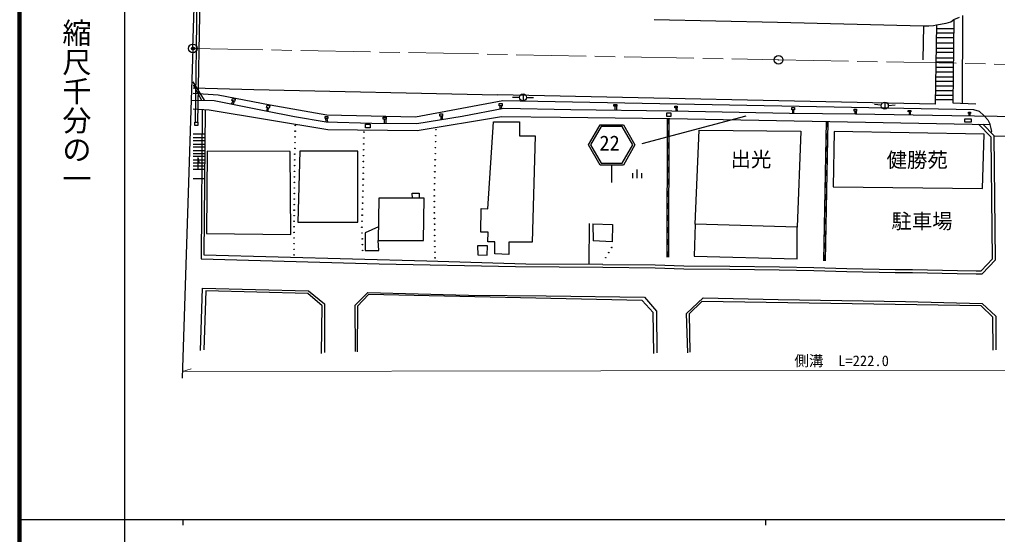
# Model space of a CAD drawing. Units: millimetres, scale not verified. Extents: x 40000 to 680000, y 20000 to 380000.
# Drawn here: x 40000 to 207790, y 202409 to 290793 of the extents above; entities that cross this region are included whole.
import ezdxf
from ezdxf.enums import TextEntityAlignment as Align

# ---------------------------------------------------------------- set-up
doc = ezdxf.new("R2010")
doc.units = ezdxf.units.MM
doc.header["$LTSCALE"] = 1000
doc.header["$PDMODE"] = 32
doc.header["$PDSIZE"] = 500
doc.linetypes.add('CHAIN', pattern=[18.5, 12, -1.5, 3.5, -1.5])
for name, color, linetype, lineweight in [('M-BGD', 7, 'Continuous', 25), ('M-BMK', 2, 'CHAIN', 13), ('M-BMK-OTRS', 5, 'Continuous', 25), ('M-BMK-SRVR', 3, 'Continuous', 25), ('M-STR-HTXT', 7, 'Continuous', 13), ('M-STR-STRC', 7, 'Continuous', 25), ('M-TTL', 2, 'Continuous', 140), ('M-TTL-BAND', 7, 'Continuous', 25)]:
    doc.layers.add(name, color=color, linetype=linetype, lineweight=lineweight)
doc.layers.add('M-OTRS', color=6, linetype='Continuous')
doc.styles.add('@ＭＳ ゴシック', font='')
doc.styles.add('ＭＳ ゴシック', font='')
doc.styles.get('@ＭＳ ゴシック').set_extended_font_data('@MS Gothic')
doc.styles.get('ＭＳ ゴシック').set_extended_font_data('MS Gothic')

msp = doc.modelspace()

# ---------------------------------------------------------------- hatches: boundary and pattern name
at = {"layer": 'M-BGD'}
for points in [[(151183, 272801), (151186, 273838), (151486, 273837), (151483, 272800)], [(178441, 272282), (178460, 273323), (178760, 273317), (178741, 272276)], [(151178, 270728), (151181, 271764), (151481, 271764), (151478, 270727)], [(178402, 270199), (178421, 271240), (178721, 271235), (178701, 270194)], [(151174, 268655), (151176, 269691), (151476, 269691), (151474, 268654)], [(178362, 268117), (178382, 269158), (178682, 269152), (178662, 268111)], [(151169, 266581), (151171, 267618), (151471, 267617), (151469, 266581)], [(178323, 266034), (178343, 267075), (178643, 267070), (178623, 266029)], [(151164, 264508), (151166, 265545), (151466, 265544), (151464, 264507)], [(151159, 262435), (151161, 263471), (151461, 263471), (151459, 262434)], [(178284, 263952), (178303, 264993), (178603, 264987), (178584, 263946)], [(178244, 261869), (178264, 262911), (178564, 262905), (178544, 261864)], [(151154, 260362), (151156, 261398), (151456, 261397), (151454, 260361)], [(178205, 259787), (178225, 260828), (178525, 260822), (178505, 259781)], [(151149, 258288), (151151, 259325), (151451, 259324), (151449, 258288)], [(178166, 257704), (178185, 258746), (178485, 258740), (178466, 257699)], [(151144, 256215), (151146, 257252), (151446, 257251), (151444, 256214)], [(151139, 254142), (151141, 255178), (151441, 255178), (151439, 254141)], [(178126, 255622), (178146, 256663), (178446, 256657), (178426, 255616)], [(178087, 253539), (178107, 254581), (178407, 254575), (178387, 253534)], [(151134, 252069), (151136, 253105), (151436, 253104), (151434, 252068)], [(178048, 251457), (178068, 252498), (178368, 252492), (178348, 251451)], [(151129, 249995), (151131, 251032), (151431, 251031), (151429, 249995)], [(178009, 249374), (178028, 250416), (178328, 250410), (178309, 249369)]]:
    msp.add_hatch(color=256, dxfattribs=at).paths.add_polyline_path(points)

# ---------------------------------------------------------------- linework, layer by layer
for p, q in [((70182, 273189), (70491, 294914)), ((70591, 273189), (71000, 294995)), ((148913, 290815), (170059, 290361)), ((170059, 290361), (195127, 289715)), ((199001, 290170), (199801, 290425)), ((199801, 290425), (200335, 290786)), ((200335, 290786), (200153, 276473)), ((200335, 290786), (201292, 291188)), ((201788, 291504), (201741, 276417)), ((195127, 289715), (194982, 283899)), ((195127, 289715), (196036, 289715)), ((196036, 289715), (196799, 289752)), ((196799, 289752), (197344, 289861)), ((197344, 289861), (197117, 276281)), ((197334, 289252), (200315, 289252)), ((197344, 289861), (199001, 290170)), ((197309, 287725), (200296, 287725)), ((197321, 288489), (200388, 288489)), ((197278, 285871), (200272, 285871)), ((197293, 286816), (200284, 286816)), ((197250, 284235), (200252, 284235)), ((197266, 285181), (200264, 285181)), ((197223, 282600), (200243, 282600)), ((197238, 283508), (200242, 283508)), ((197183, 280234), (200201, 280234)), ((197195, 280961), (200210, 280961)), ((197210, 281834), (200221, 281834)), ((69759, 280082), (71673, 276930)), ((69761, 279559), (71239, 276938)), ((69763, 279058), (80178, 278774)), ((80178, 278774), (122019, 277868)), ((197156, 278635), (200180, 278635)), ((197169, 279398), (200190, 279398)), ((69451, 276971), (73411, 276898)), ((73411, 276898), (82245, 275116)), ((76445, 276883), (76538, 277253)), ((76911, 276767), (76445, 276883)), ((76538, 277253), (77003, 277136)), ((77003, 277136), (76911, 276767)), ((197117, 276281), (122019, 277868)), ((125784, 277434), (124584, 277434)), ((126384, 278034), (126384, 276834)), ((126984, 277434), (128184, 277434)), ((197130, 277071), (200161, 277071)), ((197143, 277835), (200170, 277835)), ((69775, 275441), (72548, 275305)), ((71338, 275364), (71154, 249739)), ((71857, 275339), (71619, 250400)), ((72548, 275305), (92905, 271897)), ((76582, 276849), (76386, 276298)), ((76835, 276786), (76627, 276249)), ((82378, 275691), (82492, 276120)), ((82814, 275575), (82378, 275691)), ((82501, 275658), (82381, 275090)), ((82492, 276120), (82928, 276004)), ((82678, 275611), (82576, 275053)), ((82928, 276004), (82814, 275575)), ((115931, 274232), (123103, 275570)), ((122282, 275979), (122282, 276379)), ((122282, 276379), (122791, 276379)), ((122791, 275979), (122282, 275979)), ((122416, 275979), (122402, 275439)), ((122714, 275979), (122625, 275481)), ((122791, 276379), (122791, 275979)), ((123103, 275570), (134576, 275342)), ((134576, 275342), (151913, 275111)), ((141995, 275906), (141995, 276197)), ((141995, 276197), (142467, 276197)), ((142467, 275906), (141995, 275906)), ((142156, 275906), (142157, 275241)), ((142418, 275906), (142419, 275238)), ((142467, 276197), (142467, 275906)), ((152464, 275616), (152464, 275906)), ((152464, 275906), (152864, 275906)), ((152864, 275616), (152464, 275616)), ((152586, 275616), (152583, 275099)), ((152796, 275616), (152818, 275094)), ((152864, 275906), (152864, 275616)), ((172503, 275269), (172503, 275678)), ((172503, 275678), (172958, 275678)), ((172958, 275269), (172503, 275269)), ((172598, 275269), (172597, 274727)), ((172821, 275269), (172802, 274725)), ((172958, 275678), (172958, 275269)), ((183224, 275051), (183224, 275415)), ((183224, 275415), (183633, 275415)), ((183633, 275415), (183633, 275051)), ((187866, 276080), (186675, 276229)), ((188461, 276606), (188461, 275406)), ((189059, 276055), (190255, 276155)), ((192493, 274960), (192493, 275187)), ((192493, 275187), (192948, 275187)), ((192948, 275187), (192948, 274960)), ((200153, 276473), (204061, 276337)), ((82245, 275116), (87188, 274171)), ((87188, 274171), (92581, 273216)), ((92450, 273797), (92450, 274124)), ((92450, 274124), (92886, 274124)), ((92886, 273797), (92450, 273797)), ((92516, 273797), (92573, 273217)), ((92748, 273797), (92834, 273210)), ((92886, 274124), (92886, 273797)), ((102410, 273688), (102410, 274015)), ((102410, 274015), (102882, 274015)), ((102882, 273688), (102410, 273688)), ((102562, 273688), (102561, 273013)), ((102841, 273688), (102840, 273011)), ((102882, 274015), (102882, 273688)), ((108161, 272960), (115931, 274232)), ((108222, 271724), (122698, 274178)), ((112104, 274198), (112104, 274598)), ((112104, 274598), (112576, 274598)), ((112576, 274198), (112104, 274198)), ((112259, 274198), (112262, 273631)), ((112492, 274198), (112538, 273677)), ((112576, 274598), (112576, 274198)), ((122698, 274178), (132814, 274022)), ((132814, 274022), (151589, 273834)), ((151046, 274161), (151046, 274779)), ((151046, 274779), (151773, 274779)), ((151773, 274161), (151046, 274161)), ((151129, 249995), (151186, 273838)), ((151429, 249995), (151486, 273837)), ((151589, 273834), (206487, 272790)), ((151773, 274779), (151773, 274161)), ((151913, 275111), (172116, 274732)), ((172116, 274732), (183444, 274620)), ((183633, 275051), (183224, 275051)), ((183346, 275051), (183345, 274621)), ((183444, 274620), (199987, 274336)), ((183554, 275051), (183554, 274618)), ((192948, 274960), (192493, 274960)), ((192679, 274960), (192667, 274461)), ((192810, 274960), (192822, 274459)), ((199987, 274336), (244896, 273649)), ((202172, 273188), (202172, 273779)), ((202172, 273779), (203262, 273779)), ((202808, 274642), (202808, 274869)), ((202808, 274869), (203171, 274869)), ((203171, 274642), (202808, 274642)), ((202886, 274642), (202885, 274291)), ((203050, 274642), (203049, 274289)), ((203171, 274869), (203171, 274642)), ((203262, 273779), (203262, 273188)), ((70062, 272578), (70062, 273189)), ((70062, 273189), (70615, 273189)), ((70615, 272578), (70062, 272578)), ((70615, 273189), (70615, 272578)), ((92581, 273216), (100433, 273034)), ((92905, 271897), (108222, 271724)), ((99356, 272198), (99356, 272852)), ((99356, 272852), (100156, 272852)), ((100156, 272198), (99356, 272198)), ((100156, 272852), (100156, 272198)), ((100433, 273034), (108161, 272960)), ((120367, 258296), (121319, 273215)), ((121319, 273215), (125790, 273251)), ((125790, 273251), (125790, 270852)), ((155903, 255646), (156592, 271829)), ((156592, 271829), (174076, 271652)), ((178009, 249374), (178460, 273323)), ((178309, 249369), (178760, 273317)), ((203262, 273188), (202172, 273188)), ((206710, 270610), (204549, 272827)), ((207208, 270815), (205260, 272813)), ((206487, 272790), (206639, 272104)), ((206639, 272104), (206755, 271581)), ((69790, 271187), (71817, 271186)), ((69792, 270564), (71811, 270563)), ((125790, 270852), (128444, 270852)), ((128444, 270852), (127928, 252552)), ((174076, 271652), (173454, 255135)), ((179768, 271595), (179586, 262098)), ((205532, 271140), (179768, 271595)), ((205214, 261780), (205532, 271140)), ((206755, 271581), (206680, 271356)), ((206953, 249723), (206710, 270610)), ((207455, 249526), (207208, 270815)), ((207208, 270815), (212959, 270663)), ((69794, 270006), (71806, 270005)), ((69796, 269424), (71800, 269423)), ((69798, 268936), (71796, 268935)), ((69800, 268331), (71790, 268330)), ((69801, 267819), (71785, 267818)), ((69803, 267330), (71780, 267330)), ((70564, 267106), (70844, 266106)), ((70564, 267106), (70564, 265197)), ((72182, 268211), (72091, 254080)), ((86450, 268120), (72182, 268211)), ((86541, 253898), (86450, 268120)), ((88082, 268200), (87720, 255994)), ((98015, 268208), (88082, 268200)), ((98015, 255994), (98015, 268208)), ((69805, 266702), (71775, 266701)), ((69807, 266190), (71770, 266190)), ((69809, 265702), (71765, 265701)), ((69811, 265097), (71759, 265096)), ((69816, 263489), (71744, 263489)), ((145193, 264441), (145193, 263541)), ((145943, 265041), (145943, 263541)), ((146693, 264441), (146693, 263541)), ((179586, 262098), (205214, 261780)), ((101674, 260150), (101529, 252880)), ((109417, 260114), (101674, 260150)), ((107408, 260123), (107363, 260996)), ((107363, 260996), (108590, 260996)), ((108590, 260996), (108590, 260118)), ((109308, 252844), (109417, 260114)), ((119167, 254297), (119204, 258332)), ((119204, 258332), (120367, 258296)), ((87720, 255994), (98015, 255994)), ((101575, 255195), (99328, 254179)), ((137764, 255777), (137672, 248795)), ((138355, 255732), (141763, 255641)), ((138355, 255732), (138400, 252824)), ((141763, 255641), (141672, 252642)), ((155903, 255646), (155733, 250194)), ((173454, 255135), (155903, 255646)), ((173454, 249739), (173454, 255135)), ((72091, 254080), (86541, 253898)), ((99328, 254179), (99291, 251125)), ((120403, 254297), (119167, 254297)), ((120367, 252661), (120403, 254297)), ((101529, 252880), (109308, 252844)), ((101618, 251125), (101529, 252880)), ((120306, 251931), (118585, 251931)), ((118585, 251931), (118631, 250396)), ((120237, 250349), (120306, 251931)), ((121567, 252661), (120367, 252661)), ((121567, 250553), (121567, 252661)), ((127928, 252552), (123929, 252589)), ((123929, 252589), (123929, 250480)), ((141672, 252642), (138400, 252824)), ((71619, 250400), (109866, 249361)), ((99291, 251125), (101618, 251125)), ((118631, 250396), (120237, 250349)), ((123929, 250480), (121567, 250553)), ((155733, 250194), (173454, 249739)), ((71154, 249739), (101684, 248887)), ((101684, 248887), (125088, 248413)), ((109866, 249361), (126881, 248868)), ((125088, 248413), (140065, 248270)), ((126881, 248868), (140082, 248778)), ((140071, 248770), (149054, 248661)), ((149054, 248661), (154002, 248516)), ((153992, 248516), (161880, 248447)), ((161880, 248447), (170373, 248329)), ((204975, 247644), (206953, 249723)), ((205187, 247141), (207455, 249526)), ((140065, 248270), (149044, 248161)), ((149044, 248161), (153988, 248016)), ((153988, 248016), (161875, 247947)), ((161875, 247947), (170365, 247829)), ((170365, 247829), (176287, 247708)), ((170373, 248329), (176298, 248208)), ((176287, 247708), (181961, 247569)), ((176298, 248208), (181973, 248068)), ((181961, 247569), (190232, 247392)), ((181973, 248068), (190237, 247892)), ((190232, 247392), (193198, 247392)), ((190237, 247892), (193204, 247892)), ((193198, 247392), (200905, 247211)), ((193204, 247892), (200915, 247711)), ((200905, 247211), (204133, 247153)), ((200915, 247711), (204138, 247653)), ((204133, 247153), (205187, 247141)), ((204138, 247653), (204975, 247644)), ((71038, 233961), (71379, 244696)), ((71379, 244696), (89555, 244242)), ((71947, 244242), (71606, 234075)), ((89441, 243787), (71947, 244242)), ((91940, 241629), (89441, 243787)), ((89555, 244242), (92338, 241970)), ((97563, 241742), (99778, 243958)), ((99854, 243572), (98008, 241584)), ((99778, 243958), (117026, 243474)), ((146845, 242578), (99854, 243572)), ((117026, 243474), (130334, 243395)), ((130334, 243395), (147231, 243111)), ((91827, 233450), (91940, 241629)), ((92338, 241970), (92338, 233620)), ((97620, 233791), (97563, 241742)), ((148719, 240533), (146845, 242578)), ((147231, 243111), (149276, 240726)), ((154446, 240360), (157318, 243050)), ((157080, 242407), (154879, 240277)), ((205009, 241639), (157080, 242407)), ((157318, 243050), (170142, 242742)), ((170142, 242742), (192023, 242415)), ((192023, 242415), (205177, 242041)), ((206997, 239708), (205009, 241639)), ((205177, 242041), (207494, 239860)), ((98008, 241584), (97937, 233774)), ((148833, 233490), (148719, 240533)), ((149276, 240726), (149333, 233569)), ((154664, 233563), (154446, 240360)), ((154879, 240277), (155021, 233674)), ((207054, 234028), (206997, 239708)), ((207494, 239860), (207540, 234090))]:
    msp.add_line(p, q, dxfattribs=at)
for centre, radius in [((126384, 277434), 600), ((188461, 276006), 600), ((87313, 272614), 50), ((111438, 271898), 50), ((87278, 270644), 50), ((87296, 271629), 50), ((99069, 270462), 50), ((99084, 271472), 50), ((111412, 270865), 50), ((87242, 268674), 50), ((87260, 269659), 50), ((99037, 268442), 50), ((99053, 269452), 50), ((111361, 268799), 50), ((111387, 269832), 50), ((87225, 267689), 50), ((99021, 267433), 50), ((111335, 267767), 50), ((87189, 265719), 50), ((87207, 266704), 50), ((98990, 265413), 50), ((99005, 266423), 50), ((111283, 265701), 50), ((111309, 266734), 50), ((87164, 263782), 50), ((87171, 264734), 50), ((98958, 263394), 50), ((98974, 264403), 50), ((111232, 263636), 50), ((111257, 264669), 50), ((87150, 261879), 50), ((87157, 262831), 50), ((98942, 262384), 50), ((111206, 262603), 50), ((87143, 260928), 50), ((98881, 260315), 50), ((98912, 261349), 50), ((111154, 260538), 50), ((111180, 261570), 50), ((87129, 259025), 50), ((87136, 259977), 50), ((98851, 259280), 50), ((111164, 259564), 50), ((111174, 258590), 50), ((87115, 257123), 50), ((87122, 258074), 50), ((98790, 257211), 50), ((98821, 258246), 50), ((111185, 257617), 50), ((87100, 255220), 50), ((87107, 256171), 50), ((98729, 255142), 50), ((98760, 256176), 50), ((111195, 256643), 50), ((111205, 255669), 50), ((87100, 254254), 50), ((98765, 254148), 50), ((111215, 254696), 50), ((111225, 253722), 50), ((87100, 253289), 50), ((87100, 252323), 50), ((98800, 253154), 50), ((98836, 252160), 50), ((111243, 252763), 50), ((111261, 251805), 50), ((141607, 251670), 50), ((87100, 251357), 50), ((87100, 250392), 50), ((98871, 251166), 50), ((111278, 250846), 50), ((141094, 250792), 50), ((111296, 249888), 50), ((140581, 249914), 50)]:
    msp.add_circle(centre, radius, dxfattribs=at)
at = {"layer": 'M-BMK'}
for p, q in [((69739, 285841), (170238, 283869)), ((170238, 283869), (269875, 281938))]:
    msp.add_line(p, q, dxfattribs=at)
at = {"layer": 'M-BMK-OTRS'}
for q in [(71411, 341873), (67900, 229263)]:
    msp.add_line((69739, 285841), q, dxfattribs=at)
at = {"layer": 'M-BMK-SRVR'}
for centre, radius in [((69739, 285841), 750), ((69739, 285841), 30), ((170238, 283869), 750), ((170238, 283869), 30)]:
    msp.add_circle(centre, radius, dxfattribs=at)
at = {"layer": 'M-OTRS'}
msp.add_point((69739, 285841), dxfattribs=at)
at = {"layer": 'M-STR-HTXT'}
for q in [(69436, 230823), (291446, 230745)]:
    msp.add_line((67937, 230401), q, dxfattribs=at)
at = {"layer": 'M-STR-STRC'}
for p, q in [((69766, 278128), (74102, 277867)), ((74102, 277867), (83001, 276180)), ((107950, 274087), (122949, 276904)), ((122949, 276904), (203673, 275332)), ((83001, 276180), (92714, 274433)), ((203673, 275332), (204632, 275041)), ((92714, 274433), (107950, 274087)), ((164606, 274214), (146794, 269443)), ((204632, 275041), (205534, 274285)), ((205534, 274285), (206116, 273558)), ((206116, 273558), (206465, 272889)), ((137599, 269284), (139599, 272748)), ((139772, 272448), (137946, 269284)), ((139599, 272748), (143599, 272748)), ((143426, 272448), (139772, 272448)), ((145253, 269284), (143426, 272448)), ((143599, 272748), (145599, 269284)), ((206465, 272889), (206487, 272790)), ((139599, 265820), (137599, 269284)), ((137946, 269284), (139772, 266120)), ((143426, 266120), (145253, 269284)), ((145599, 269284), (143599, 265820)), ((143599, 265820), (139599, 265820)), ((139772, 266120), (143426, 266120)), ((141599, 262820), (141599, 265820))]:
    msp.add_line(p, q, dxfattribs=at)
at = {"layer": 'M-TTL'}
msp.add_line((40000, 380000), (40000, 20000), dxfattribs=at)
at = {"layer": 'M-TTL-BAND'}
for p, q in [((58000, 370000), (58000, 20000)), ((40000, 205000), (579000, 205000)), ((68000, 205000), (68000, 204000)), ((168000, 205000), (168000, 204000))]:
    msp.add_line(p, q, dxfattribs=at)

# ---------------------------------------------------------------- texts
at = {"layer": 'M-BGD', "style": 'ＭＳ ゴシック'}
for s, p in [('出光', (161995, 264749)), ('健勝苑', (188764, 264646)), ('駐車場', (189598, 254137))]:
    msp.add_text(s, height=2566, dxfattribs=at).set_placement(p, align=Align.BOTTOM_LEFT)
at = {"layer": 'M-STR-HTXT', "style": 'ＭＳ ゴシック'}
msp.add_text('側溝\u3000L=222.0', height=1833, dxfattribs=at).set_placement((172943, 230753), align=Align.BOTTOM_LEFT)
at = {"layer": 'M-STR-STRC', "style": 'ＭＳ ゴシック'}
msp.add_text('22', height=2566, dxfattribs=at).set_placement((139495, 267545), align=Align.BOTTOM_LEFT)
at = {"layer": 'M-TTL-BAND', "style": '@ＭＳ ゴシック'}
msp.add_text('縮尺千分の一', height=3666, rotation=270, dxfattribs=at).set_placement((49777, 261030), align=Align.MIDDLE_RIGHT)

doc.saveas('drawing.dxf')
